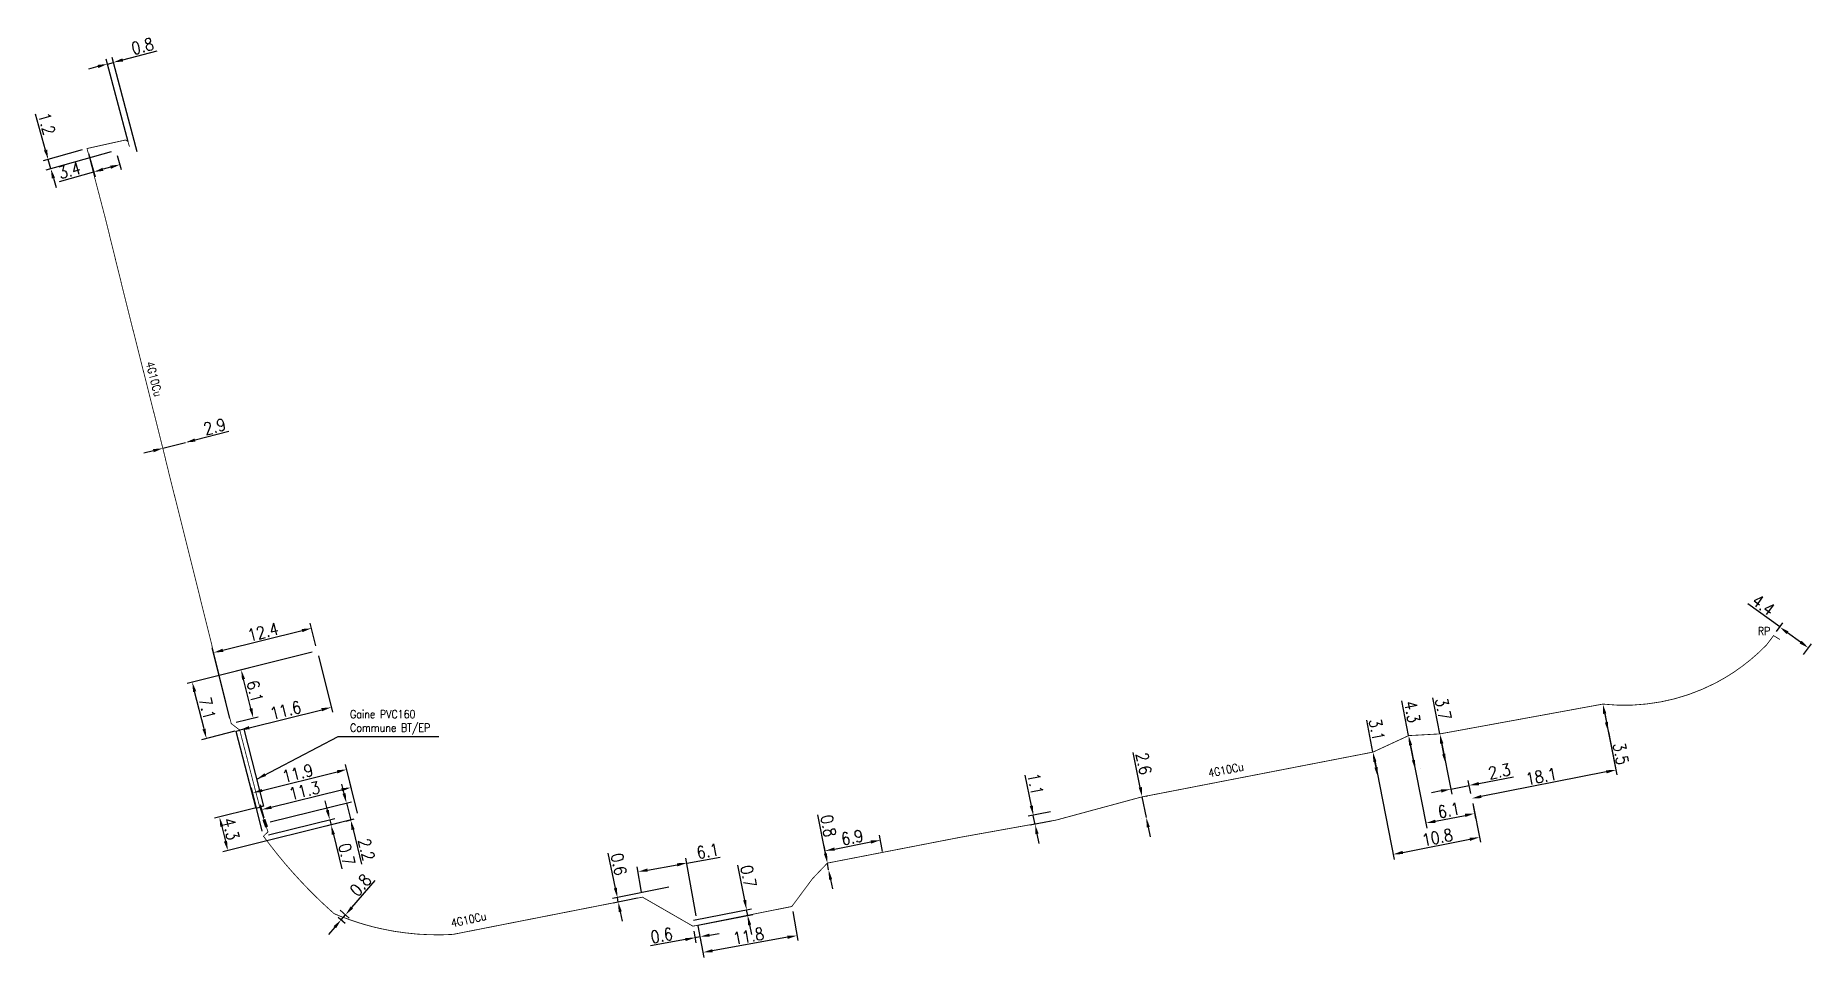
# Model space of a CAD drawing. Header units: millimetres. Extents: x 161438 to 161657, y 126748 to 126990.
# Drawn here: x 161438.3 to 161656.9, y 126748.2 to 126861.6 of the extents above; entities outside this region: 2.
import ezdxf
from ezdxf.enums import TextEntityAlignment as Align

# ---------------------------------------------------------------- set-up
doc = ezdxf.new("R2010")
doc.units = ezdxf.units.MM
doc.linetypes.add('E_ST_Cu', pattern=[2000, 1000, 1000])
doc.layers.get('0').update_dxf_attribs({"linetype": 'CONTINUOUS'})
doc.layers.get('Defpoints').update_dxf_attribs({"linetype": 'CONTINUOUS'})
for name, color, linetype in [('E_100', 3, 'CONTINUOUS'), ('E_300', 7, 'CONTINUOUS'), ('E_400', 7, 'CONTINUOUS'), ('E_910', 3, 'CONTINUOUS')]:
    doc.layers.add(name, color=color, linetype=linetype)
doc.styles.get("Standard").update_dxf_attribs({"font": 'romans.shx', "width": 0.85})
doc.dimstyles.get("Standard").update_dxf_attribs({"dimtxt": 1.5, "dimasz": 1.2, "dimexe": 0.625, "dimexo": 0.625, "dimgap": 0.25, "dimtad": 1, "dimdec": 1, "dimzin": 0, "dimdsep": 46, "dimtxsty": 'Standard', "dimcen": -0.5, "dimadec": 0, "dimazin": 0, "dimtfac": 1, "dimtdec": 1, "dimtmove": 0, "dimatfit": 3, "dimfxl": 0, "dimtolj": 1, "dimtzin": 0, "dimarcsym": 0})

# ---------------------------------------------------------------- blocks, each defined once
blk = doc.blocks.new('*D1')
at = {"layer": 'Defpoints', "color": 0, "linetype": 'Continuous', "transparency": 16777216}
for p in [(161652.25, 126787.79), (161656.55, 126786.28), (161655.59, 126784.94)]:
    blk.add_point(p, dxfattribs=at)
at = {"layer": 'E_100', "color": 0, "linetype": 'Continuous', "lineweight": -2, "transparency": 16777216}
for p, q in [((161653.01, 126788.85), (161649.09, 126791.68)), ((161652.61, 126788.3), (161653.38, 126789.35)), ((161655.58, 126786.99), (161653.98, 126788.14)), ((161655.95, 126785.45), (161656.92, 126786.79))]:
    blk.add_line(p, q, dxfattribs=at)
at = {"layer": 'E_100', "color": 0, "linetype": 'Continuous', "transparency": 16777216}
for points in [[(161654.1, 126788.31), (161653.86, 126787.98), (161653.01, 126788.85)], [(161655.7, 126787.15), (161655.47, 126786.82), (161656.55, 126786.28)]]:
    blk.add_solid(points, dxfattribs=at)
at = {"layer": 'E_100', "color": 0, "linetype": 'Continuous', "transparency": 16777216, "insert": (161650.99, 126791.55), "char_height": 1.5, "attachment_point": 5, "rotation": 324.1175}
blk.add_mtext('\\A1;4.4', dxfattribs=at)
blk = doc.blocks.new('*D2')
at = {"layer": 'Defpoints', "color": 0, "linetype": 'Continuous', "transparency": 16777216}
for p in [(161631.24, 126779.36), (161615.11, 126767.75), (161615.11, 126767.75)]:
    blk.add_point(p, dxfattribs=at)
at = {"layer": 'E_100', "color": 0, "linetype": 'Continuous', "lineweight": -2, "transparency": 16777216}
for p, q in [((161631.37, 126778.75), (161632.97, 126770.64)), ((161631.67, 126771.02), (161616.28, 126767.98)), ((161615.23, 126767.14), (161615.23, 126767.14))]:
    blk.add_line(p, q, dxfattribs=at)
at = {"layer": 'E_100', "color": 0, "linetype": 'Continuous', "transparency": 16777216}
for points in [[(161631.63, 126771.22), (161631.71, 126770.82), (161632.85, 126771.25)], [(161616.25, 126768.18), (161616.32, 126767.79), (161615.11, 126767.75)]]:
    blk.add_solid(points, dxfattribs=at)
at = {"layer": 'E_100', "color": 0, "linetype": 'Continuous', "transparency": 16777216, "insert": (161623.66, 126770.46), "char_height": 1.5, "attachment_point": 5, "rotation": 11.1595}
blk.add_mtext('\\A1;18.1', dxfattribs=at)
blk = doc.blocks.new('*D3')
at = {"layer": 'Defpoints', "color": 0, "linetype": 'Continuous', "transparency": 16777216}
for p in [(161631.24, 126779.36), (161631.92, 126775.94), (161631.92, 126775.94)]:
    blk.add_point(p, dxfattribs=at)
at = {"layer": 'E_100', "color": 0, "linetype": 'Continuous', "lineweight": -2, "transparency": 16777216}
for p, q in [((161631.48, 126778.19), (161631.69, 126777.12)), ((161631.92, 126775.94), (161632.8, 126771.5)), ((161632.53, 126776.06), (161632.53, 126776.06))]:
    blk.add_line(p, q, dxfattribs=at)
at = {"layer": 'E_100', "color": 0, "linetype": 'Continuous', "transparency": 16777216}
for points in [[(161631.67, 126778.23), (161631.28, 126778.15), (161631.24, 126779.36)], [(161631.88, 126777.16), (161631.49, 126777.08), (161631.92, 126775.94)]]:
    blk.add_solid(points, dxfattribs=at)
at = {"layer": 'E_100', "color": 0, "linetype": 'Continuous', "transparency": 16777216, "insert": (161633.47, 126773.25), "char_height": 1.5, "attachment_point": 5, "rotation": 281.1595}
blk.add_mtext('\\A1;3.5', dxfattribs=at)
blk = doc.blocks.new('*D4')
at = {"layer": 'Defpoints', "color": 0, "linetype": 'Continuous', "transparency": 16777216}
for p in [(161611.18, 126775.69), (161614.79, 126769.35), (161615.11, 126767.75)]:
    blk.add_point(p, dxfattribs=at)
at = {"layer": 'E_100', "color": 0, "linetype": 'Continuous', "lineweight": -2, "transparency": 16777216}
for p, q in [((161611.3, 126775.08), (161612.64, 126768.28)), ((161614.99, 126768.37), (161614.67, 126769.96)), ((161615.97, 126769.58), (161620.26, 126770.42)), ((161611.34, 126768.67), (161610.17, 126768.43)), ((161612.52, 126768.9), (161614.79, 126769.35))]:
    blk.add_line(p, q, dxfattribs=at)
at = {"layer": 'E_100', "color": 0, "linetype": 'Continuous', "transparency": 16777216}
for points in [[(161611.3, 126768.86), (161611.38, 126768.47), (161612.52, 126768.9)], [(161615.93, 126769.77), (161616.01, 126769.38), (161614.79, 126769.35)]]:
    blk.add_solid(points, dxfattribs=at)
at = {"layer": 'E_100', "color": 0, "linetype": 'Continuous', "transparency": 16777216, "insert": (161618.51, 126771.1), "char_height": 1.5, "attachment_point": 5, "rotation": 11.1595}
blk.add_mtext('\\A1;2.3', dxfattribs=at)
blk = doc.blocks.new('*D5')
at = {"layer": 'Defpoints', "color": 0, "linetype": 'Continuous', "transparency": 16777216}
for p in [(161611.18, 126775.69), (161611.9, 126772.03), (161611.9, 126772.03)]:
    blk.add_point(p, dxfattribs=at)
at = {"layer": 'E_100', "color": 0, "linetype": 'Continuous', "lineweight": -2, "transparency": 16777216}
for p, q in [((161611.18, 126775.69), (161610.3, 126780.13)), ((161611.67, 126773.21), (161611.41, 126774.51))]:
    blk.add_line(p, q, dxfattribs=at)
at = {"layer": 'E_100', "color": 0, "linetype": 'Continuous', "transparency": 16777216}
for points in [[(161611.61, 126774.55), (161611.22, 126774.47), (161611.18, 126775.69)], [(161611.87, 126773.25), (161611.47, 126773.17), (161611.9, 126772.03)]]:
    blk.add_solid(points, dxfattribs=at)
at = {"layer": 'E_100', "color": 0, "linetype": 'Continuous', "transparency": 16777216, "insert": (161611.59, 126778.76), "char_height": 1.5, "attachment_point": 5, "rotation": 281.1595}
blk.add_mtext('\\A1;3.7', dxfattribs=at)
blk = doc.blocks.new('*D6')
at = {"layer": 'Defpoints', "color": 0, "linetype": 'Continuous', "transparency": 16777216}
for p in [(161607.34, 126775.48), (161615.11, 126767.75), (161615.47, 126765.9)]:
    blk.add_point(p, dxfattribs=at)
at = {"layer": 'E_100', "color": 0, "linetype": 'Continuous', "lineweight": -2, "transparency": 16777216}
for p, q in [((161607.46, 126774.87), (161609.59, 126764.1)), ((161610.64, 126764.95), (161614.3, 126765.67)), ((161615.23, 126767.14), (161615.59, 126765.29))]:
    blk.add_line(p, q, dxfattribs=at)
at = {"layer": 'E_100', "color": 0, "linetype": 'Continuous', "transparency": 16777216}
for points in [[(161614.26, 126765.86), (161614.33, 126765.47), (161615.47, 126765.9)], [(161610.6, 126765.14), (161610.68, 126764.75), (161609.47, 126764.71)]]:
    blk.add_solid(points, dxfattribs=at)
at = {"layer": 'E_100', "color": 0, "linetype": 'Continuous', "transparency": 16777216, "insert": (161612.29, 126766.29), "char_height": 1.5, "attachment_point": 5, "rotation": 11.1595}
blk.add_mtext('\\A1;6.1', dxfattribs=at)
blk = doc.blocks.new('*D7')
at = {"layer": 'Defpoints', "color": 0, "linetype": 'Continuous', "transparency": 16777216}
for p in [(161602.95, 126773.45), (161615.11, 126767.75), (161616.05, 126762.96)]:
    blk.add_point(p, dxfattribs=at)
at = {"layer": 'E_100', "color": 0, "linetype": 'Continuous', "lineweight": -2, "transparency": 16777216}
for p, q in [((161603.08, 126772.84), (161605.56, 126760.25)), ((161615.23, 126767.14), (161616.17, 126762.35)), ((161606.62, 126761.1), (161614.88, 126762.73))]:
    blk.add_line(p, q, dxfattribs=at)
at = {"layer": 'E_100', "color": 0, "linetype": 'Continuous', "transparency": 16777216}
for points in [[(161606.58, 126761.3), (161606.65, 126760.9), (161605.44, 126760.87)], [(161614.84, 126762.92), (161614.91, 126762.53), (161616.05, 126762.96)]]:
    blk.add_solid(points, dxfattribs=at)
at = {"layer": 'E_100', "color": 0, "linetype": 'Continuous', "transparency": 16777216, "insert": (161610.87, 126762.96), "char_height": 1.5, "attachment_point": 5, "rotation": 11.1595}
blk.add_mtext('\\A1;10.8', dxfattribs=at)
blk = doc.blocks.new('*D8')
at = {"layer": 'Defpoints', "color": 0, "linetype": 'Continuous', "transparency": 16777216}
for p in [(161607.34, 126775.48), (161608.17, 126771.3), (161608.17, 126771.3)]:
    blk.add_point(p, dxfattribs=at)
at = {"layer": 'E_100', "color": 0, "linetype": 'Continuous', "lineweight": -2, "transparency": 16777216}
for p, q in [((161607.34, 126775.48), (161606.5, 126779.77)), ((161607.94, 126772.47), (161607.57, 126774.3)), ((161608.78, 126771.42), (161608.78, 126771.42))]:
    blk.add_line(p, q, dxfattribs=at)
at = {"layer": 'E_100', "color": 0, "linetype": 'Continuous', "transparency": 16777216}
for points in [[(161607.77, 126774.34), (161607.38, 126774.26), (161607.34, 126775.48)], [(161608.13, 126772.51), (161607.74, 126772.44), (161608.17, 126771.3)]]:
    blk.add_solid(points, dxfattribs=at)
at = {"layer": 'E_100', "color": 0, "linetype": 'Continuous', "transparency": 16777216, "insert": (161607.78, 126778.4), "char_height": 1.5, "attachment_point": 5, "rotation": 281.1595}
blk.add_mtext('\\A1;4.3', dxfattribs=at)
blk = doc.blocks.new('*D9')
at = {"layer": 'Defpoints', "color": 0, "linetype": 'Continuous', "transparency": 16777216}
for p in [(161602.95, 126773.45), (161603.56, 126770.39), (161603.56, 126770.39)]:
    blk.add_point(p, dxfattribs=at)
at = {"layer": 'E_100', "color": 0, "linetype": 'Continuous', "lineweight": -2, "transparency": 16777216}
for p, q in [((161602.95, 126773.45), (161602.18, 126777.38)), ((161602.34, 126773.33), (161602.34, 126773.33)), ((161603.33, 126771.57), (161603.19, 126772.28))]:
    blk.add_line(p, q, dxfattribs=at)
at = {"layer": 'E_100', "color": 0, "linetype": 'Continuous', "transparency": 16777216}
for points in [[(161603.38, 126772.31), (161602.99, 126772.24), (161602.95, 126773.45)], [(161603.52, 126771.61), (161603.13, 126771.53), (161603.56, 126770.39)]]:
    blk.add_solid(points, dxfattribs=at)
at = {"layer": 'E_100', "color": 0, "linetype": 'Continuous', "transparency": 16777216, "insert": (161603.43, 126776.2), "char_height": 1.5, "attachment_point": 5, "rotation": 281.1595}
blk.add_mtext('\\A1;3.1', dxfattribs=at)
blk = doc.blocks.new('*D10')
at = {"layer": 'Defpoints', "color": 0, "linetype": 'Continuous', "transparency": 16777216}
for p in [(161574.44, 126767.92), (161575.06, 126765.39), (161575.06, 126765.39)]:
    blk.add_point(p, dxfattribs=at)
at = {"layer": 'E_100', "color": 0, "linetype": 'Continuous', "lineweight": -2, "transparency": 16777216}
for p, q in [((161574.31, 126769.11), (161573.45, 126773.4)), ((161575.06, 126765.39), (161574.55, 126767.94)), ((161575.05, 126768.04), (161575.16, 126768.06)), ((161574.45, 126765.27), (161574.45, 126765.27)), ((161575.3, 126764.22), (161575.53, 126763.04))]:
    blk.add_line(p, q, dxfattribs=at)
at = {"layer": 'E_100', "color": 0, "linetype": 'Continuous', "transparency": 16777216}
for points in [[(161574.51, 126769.15), (161574.12, 126769.08), (161574.55, 126767.94)], [(161575.49, 126764.26), (161575.1, 126764.18), (161575.06, 126765.39)]]:
    blk.add_solid(points, dxfattribs=at)
at = {"layer": 'E_100', "color": 0, "linetype": 'Continuous', "transparency": 16777216, "insert": (161574.74, 126772.04), "char_height": 1.5, "attachment_point": 5, "rotation": 281.3672}
blk.add_mtext('\\A1;2.6', dxfattribs=at)
blk = doc.blocks.new('*D11')
at = {"layer": 'Defpoints', "color": 0, "linetype": 'Continuous', "transparency": 16777216}
for p in [(161561.15, 126765.67), (161563.89, 126766.22), (161563.94, 126765.08)]:
    blk.add_point(p, dxfattribs=at)
at = {"layer": 'E_100', "color": 0, "linetype": 'Continuous', "lineweight": -2, "transparency": 16777216}
for p, q in [((161560.91, 126766.85), (161560.16, 126770.6)), ((161563.28, 126766.1), (161560.53, 126765.55)), ((161561.37, 126764.56), (161561.15, 126765.67)), ((161563.33, 126764.95), (161560.75, 126764.44)), ((161561.6, 126763.39), (161561.84, 126762.21))]:
    blk.add_line(p, q, dxfattribs=at)
at = {"layer": 'E_100', "color": 0, "linetype": 'Continuous', "transparency": 16777216}
for points in [[(161561.11, 126766.88), (161560.71, 126766.81), (161561.15, 126765.67)], [(161561.8, 126763.42), (161561.41, 126763.35), (161561.37, 126764.56)]]:
    blk.add_solid(points, dxfattribs=at)
at = {"layer": 'E_100', "color": 0, "linetype": 'Continuous', "transparency": 16777216, "insert": (161561.4, 126769.51), "char_height": 1.5, "attachment_point": 5, "rotation": 281.3032}
blk.add_mtext('\\A1;1.1', dxfattribs=at)
blk = doc.blocks.new('*D12')
at = {"layer": 'Defpoints', "color": 0, "linetype": 'Continuous', "transparency": 16777216}
for p in [(161542.33, 126762.62), (161535.8, 126759.79), (161542.72, 126760.62)]:
    blk.add_point(p, dxfattribs=at)
at = {"layer": 'E_100', "color": 0, "linetype": 'Continuous', "lineweight": -2, "transparency": 16777216}
for p, q in [((161535.68, 126760.4), (161535.39, 126761.91)), ((161536.69, 126761.52), (161541.16, 126762.39)), ((161542.6, 126761.23), (161542.22, 126763.23))]:
    blk.add_line(p, q, dxfattribs=at)
at = {"layer": 'E_100', "color": 0, "linetype": 'Continuous', "transparency": 16777216}
for points in [[(161536.65, 126761.72), (161536.73, 126761.33), (161535.51, 126761.29)], [(161541.12, 126762.59), (161541.19, 126762.19), (161542.33, 126762.62)]]:
    blk.add_solid(points, dxfattribs=at)
at = {"layer": 'E_100', "color": 0, "linetype": 'Continuous', "transparency": 16777216, "insert": (161538.86, 126762.96), "char_height": 1.5, "attachment_point": 5, "rotation": 10.9764}
blk.add_mtext('\\A1;6.9', dxfattribs=at)
blk = doc.blocks.new('*D13')
at = {"layer": 'Defpoints', "color": 0, "linetype": 'Continuous', "transparency": 16777216}
for p in [(161535.8, 126759.79), (161535.8, 126759.79), (161535.96, 126758.96)]:
    blk.add_point(p, dxfattribs=at)
at = {"layer": 'E_100', "color": 0, "linetype": 'Continuous', "lineweight": -2, "transparency": 16777216}
for p, q in [((161535.57, 126760.97), (161534.65, 126765.72)), ((161535.96, 126758.96), (161535.8, 126759.79)), ((161536.19, 126757.78), (161536.42, 126756.61))]:
    blk.add_line(p, q, dxfattribs=at)
at = {"layer": 'E_100', "color": 0, "linetype": 'Continuous', "transparency": 16777216}
for points in [[(161535.77, 126761.01), (161535.38, 126760.93), (161535.8, 126759.79)], [(161536.39, 126757.82), (161536, 126757.75), (161535.96, 126758.96)]]:
    blk.add_solid(points, dxfattribs=at)
at = {"layer": 'E_100', "color": 0, "linetype": 'Continuous', "transparency": 16777216, "insert": (161535.94, 126764.36), "char_height": 1.5, "attachment_point": 5, "rotation": 280.9764}
blk.add_mtext('\\A1;0.8', dxfattribs=at)
blk = doc.blocks.new('*D14')
at = {"layer": 'Defpoints', "color": 0, "linetype": 'Continuous', "transparency": 16777216}
for p in [(161519.77, 126752.71), (161531.43, 126754.45), (161520.47, 126748.79)]:
    blk.add_point(p, dxfattribs=at)
at = {"layer": 'E_100', "color": 0, "linetype": 'Continuous', "lineweight": -2, "transparency": 16777216}
for p, q in [((161531.54, 126753.83), (161532.18, 126750.25)), ((161519.88, 126752.09), (161520.58, 126748.18)), ((161530.89, 126750.66), (161521.65, 126749))]:
    blk.add_line(p, q, dxfattribs=at)
at = {"layer": 'E_100', "color": 0, "linetype": 'Continuous', "transparency": 16777216}
for points in [[(161530.85, 126750.85), (161530.93, 126750.46), (161532.07, 126750.87)], [(161521.62, 126749.2), (161521.69, 126748.81), (161520.47, 126748.79)]]:
    blk.add_solid(points, dxfattribs=at)
at = {"layer": 'E_100', "color": 0, "linetype": 'Continuous', "transparency": 16777216, "insert": (161526.1, 126750.81), "char_height": 1.5, "attachment_point": 5, "rotation": 10.1455}
blk.add_mtext('\\A1;11.8', dxfattribs=at)
blk = doc.blocks.new('*D15')
at = {"layer": 'Defpoints', "color": 0, "linetype": 'Continuous', "transparency": 16777216}
for p in [(161519.77, 126752.71), (161519.25, 126752.03), (161520.13, 126750.72)]:
    blk.add_point(p, dxfattribs=at)
at = {"layer": 'E_100', "color": 0, "linetype": 'Continuous', "lineweight": -2, "transparency": 16777216}
for p, q in [((161518.33, 126750.39), (161514.02, 126749.62)), ((161519.36, 126751.42), (161519.62, 126749.99)), ((161520.13, 126750.72), (161519.51, 126750.6)), ((161519.88, 126752.09), (161520.24, 126750.1)), ((161521.31, 126750.93), (161522.49, 126751.14))]:
    blk.add_line(p, q, dxfattribs=at)
at = {"layer": 'E_100', "color": 0, "linetype": 'Continuous', "transparency": 16777216}
for points in [[(161518.29, 126750.59), (161518.36, 126750.2), (161519.51, 126750.6)], [(161521.27, 126751.12), (161521.34, 126750.73), (161520.13, 126750.72)]]:
    blk.add_solid(points, dxfattribs=at)
at = {"layer": 'E_100', "color": 0, "linetype": 'Continuous', "transparency": 16777216, "insert": (161515.41, 126750.89), "char_height": 1.5, "attachment_point": 5, "rotation": 10.1455}
blk.add_mtext('\\A1;0.6', dxfattribs=at)
blk = doc.blocks.new('*D16')
at = {"layer": 'Defpoints', "color": 0, "linetype": 'Continuous', "transparency": 16777216}
for p in [(161518.72, 126752.66), (161525.86, 126754.05), (161519.25, 126752.03)]:
    blk.add_point(p, dxfattribs=at)
at = {"layer": 'E_100', "color": 0, "linetype": 'Continuous', "lineweight": -2, "transparency": 16777216}
for p, q in [((161525.63, 126755.23), (161524.8, 126759.52)), ((161519.33, 126752.78), (161526.48, 126754.17)), ((161519.86, 126752.15), (161526.61, 126753.47)), ((161526, 126753.35), (161525.86, 126754.05)), ((161526.23, 126752.18), (161526.46, 126751))]:
    blk.add_line(p, q, dxfattribs=at)
at = {"layer": 'E_100', "color": 0, "linetype": 'Continuous', "transparency": 16777216}
for points in [[(161525.83, 126755.27), (161525.44, 126755.19), (161525.86, 126754.05)], [(161526.43, 126752.21), (161526.03, 126752.14), (161526, 126753.35)]]:
    blk.add_solid(points, dxfattribs=at)
at = {"layer": 'E_100', "color": 0, "linetype": 'Continuous', "transparency": 16777216, "insert": (161526.08, 126758.16), "char_height": 1.5, "attachment_point": 5, "rotation": 281.0582}
blk.add_mtext('\\A1;0.7', dxfattribs=at)
blk = doc.blocks.new('*D17')
at = {"layer": 'Defpoints', "color": 0, "linetype": 'Continuous', "transparency": 16777216}
for p in [(161518.5, 126759.8), (161513.05, 126755.6), (161519.77, 126752.71)]:
    blk.add_point(p, dxfattribs=at)
at = {"layer": 'E_100', "color": 0, "linetype": 'Continuous', "lineweight": -2, "transparency": 16777216}
for p, q in [((161512.94, 126756.21), (161512.38, 126759.33)), ((161513.67, 126758.93), (161517.32, 126759.58)), ((161519.66, 126753.32), (161518.39, 126760.41)), ((161518.5, 126759.8), (161522.6, 126760.53))]:
    blk.add_line(p, q, dxfattribs=at)
at = {"layer": 'E_100', "color": 0, "linetype": 'Continuous', "transparency": 16777216}
for points in [[(161513.63, 126759.13), (161513.7, 126758.73), (161512.49, 126758.72)], [(161517.29, 126759.78), (161517.36, 126759.39), (161518.5, 126759.8)]]:
    blk.add_solid(points, dxfattribs=at)
at = {"layer": 'E_100', "color": 0, "linetype": 'Continuous', "transparency": 16777216, "insert": (161521.07, 126761.27), "char_height": 1.5, "attachment_point": 5, "rotation": 10.1455}
blk.add_mtext('\\A1;6.1', dxfattribs=at)
blk = doc.blocks.new('*D18')
at = {"layer": 'Defpoints', "color": 0, "linetype": 'Continuous', "transparency": 16777216}
for p in [(161516.92, 126756.96), (161509.96, 126755.55), (161513.05, 126755.6)]:
    blk.add_point(p, dxfattribs=at)
at = {"layer": 'E_100', "color": 0, "linetype": 'Continuous', "lineweight": -2, "transparency": 16777216}
for p, q in [((161509.72, 126756.72), (161508.84, 126761.01)), ((161516.31, 126756.84), (161509.34, 126755.42)), ((161512.43, 126755.47), (161509.46, 126754.87)), ((161510.07, 126754.99), (161509.96, 126755.55)), ((161510.31, 126753.81), (161510.55, 126752.64))]:
    blk.add_line(p, q, dxfattribs=at)
at = {"layer": 'E_100', "color": 0, "linetype": 'Continuous', "transparency": 16777216}
for points in [[(161509.91, 126756.76), (161509.52, 126756.68), (161509.96, 126755.55)], [(161510.5, 126753.85), (161510.11, 126753.77), (161510.07, 126754.99)]]:
    blk.add_solid(points, dxfattribs=at)
at = {"layer": 'E_100', "color": 0, "linetype": 'Continuous', "transparency": 16777216, "insert": (161510.14, 126759.65), "char_height": 1.5, "attachment_point": 5, "rotation": 281.5067}
blk.add_mtext('\\A1;0.6', dxfattribs=at)
blk = doc.blocks.new('*D19')
at = {"layer": 'Defpoints', "color": 0, "linetype": 'Continuous', "transparency": 16777216}
for p in [(161474.72, 126764.48), (161478.13, 126765.33), (161466.4, 126763.1)]:
    blk.add_point(p, dxfattribs=at)
at = {"layer": 'E_100', "color": 0, "linetype": 'Continuous', "lineweight": -2, "transparency": 16777216}
for p, q in [((161474.27, 126766.29), (161473.98, 126767.46)), ((161467.01, 126763.25), (161475.17, 126765.28)), ((161477.52, 126765.18), (161474.11, 126764.33)), ((161474.56, 126765.13), (161474.72, 126764.48)), ((161475.01, 126763.32), (161476.06, 126759.07))]:
    blk.add_line(p, q, dxfattribs=at)
at = {"layer": 'E_100', "color": 0, "linetype": 'Continuous', "transparency": 16777216}
for points in [[(161474.46, 126766.34), (161474.08, 126766.25), (161474.56, 126765.13)], [(161475.2, 126763.37), (161474.82, 126763.27), (161474.72, 126764.48)]]:
    blk.add_solid(points, dxfattribs=at)
at = {"layer": 'E_100', "color": 0, "linetype": 'Continuous', "transparency": 16777216, "insert": (161476.65, 126760.86), "char_height": 1.5, "attachment_point": 5, "rotation": 283.9625}
blk.add_mtext('\\A1;0.7', dxfattribs=at)
blk = doc.blocks.new('*D20')
at = {"layer": 'Defpoints', "color": 0, "linetype": 'Continuous', "transparency": 16777216}
for p in [(161466.62, 126764.7), (161477.14, 126765.08), (161478.13, 126765.33)]:
    blk.add_point(p, dxfattribs=at)
at = {"layer": 'E_300', "color": 0, "linetype": 'Continuous', "lineweight": -2, "transparency": 16777216}
for p, q in [((161476.32, 126768.35), (161476.03, 126769.52)), ((161467.22, 126764.85), (161477.22, 126767.34)), ((161476.61, 126767.19), (161477.14, 126765.08)), ((161477.52, 126765.18), (161476.53, 126764.93)), ((161477.43, 126763.92), (161478.48, 126759.68))]:
    blk.add_line(p, q, dxfattribs=at)
at = {"layer": 'E_300', "color": 0, "linetype": 'Continuous', "transparency": 16777216}
for points in [[(161476.52, 126768.4), (161476.13, 126768.31), (161476.61, 126767.19)], [(161477.62, 126763.97), (161477.23, 126763.87), (161477.14, 126765.08)]]:
    blk.add_solid(points, dxfattribs=at)
at = {"layer": 'E_300', "color": 0, "linetype": 'Continuous', "transparency": 16777216, "insert": (161479.07, 126761.46), "char_height": 1.5, "attachment_point": 5, "rotation": 283.9625}
blk.add_mtext('\\A1;2.2', dxfattribs=at)
blk = doc.blocks.new('*D21')
at = {"layer": 'Defpoints', "color": 0, "linetype": 'Continuous', "transparency": 16777216}
for p in [(161476.64, 126771.32), (161478.13, 126765.33), (161466.4, 126763.1)]:
    blk.add_point(p, dxfattribs=at)
at = {"layer": 'E_100', "color": 0, "linetype": 'Continuous', "lineweight": -2, "transparency": 16777216}
for p, q in [((161466.24, 126768.73), (161475.47, 126771.03)), ((161477.98, 126765.94), (161476.49, 126771.92)), ((161466.25, 126763.71), (161464.93, 126769.05))]:
    blk.add_line(p, q, dxfattribs=at)
at = {"layer": 'E_100', "color": 0, "linetype": 'Continuous', "transparency": 16777216}
for points in [[(161475.43, 126771.22), (161475.52, 126770.83), (161476.64, 126771.32)], [(161466.19, 126768.92), (161466.29, 126768.54), (161465.08, 126768.44)]]:
    blk.add_solid(points, dxfattribs=at)
at = {"layer": 'E_100', "color": 0, "linetype": 'Continuous', "transparency": 16777216, "insert": (161470.62, 126770.85), "char_height": 1.5, "attachment_point": 5, "rotation": 13.9625}
blk.add_mtext('\\A1;11.9', dxfattribs=at)
blk = doc.blocks.new('*D22')
at = {"layer": 'Defpoints', "color": 0, "linetype": 'Continuous', "transparency": 16777216}
for p in [(161477.19, 126769.1), (161466.62, 126764.7), (161478.13, 126765.33)]:
    blk.add_point(p, dxfattribs=at)
at = {"layer": 'E_300', "color": 0, "linetype": 'Continuous', "lineweight": -2, "transparency": 16777216}
for p, q in [((161467.37, 126766.66), (161476.02, 126768.81)), ((161477.98, 126765.94), (161477.04, 126769.71)), ((161466.47, 126765.31), (161466.05, 126766.98))]:
    blk.add_line(p, q, dxfattribs=at)
at = {"layer": 'E_300', "color": 0, "linetype": 'Continuous', "transparency": 16777216}
for points in [[(161475.98, 126769.01), (161476.07, 126768.62), (161477.19, 126769.1)], [(161467.32, 126766.85), (161467.42, 126766.46), (161466.2, 126766.37)]]:
    blk.add_solid(points, dxfattribs=at)
at = {"layer": 'E_300', "color": 0, "linetype": 'Continuous', "transparency": 16777216, "insert": (161471.45, 126768.71), "char_height": 1.5, "attachment_point": 5, "rotation": 13.9625}
blk.add_mtext('\\A1;11.3', dxfattribs=at)
blk = doc.blocks.new('*D23')
at = {"layer": 'Defpoints', "color": 0, "linetype": 'Continuous', "transparency": 16777216}
for p in [(161465.94, 126766.69), (161478.13, 126765.33), (161462.02, 126761.32)]:
    blk.add_point(p, dxfattribs=at)
at = {"layer": 'E_400', "color": 0, "linetype": 'Continuous', "lineweight": -2, "transparency": 16777216}
for p, q in [((161465.33, 126766.54), (161460.38, 126765.31)), ((161461.28, 126764.29), (161461.73, 126762.49)), ((161477.52, 126765.18), (161461.41, 126761.17))]:
    blk.add_line(p, q, dxfattribs=at)
at = {"layer": 'E_400', "color": 0, "linetype": 'Continuous', "transparency": 16777216}
for points in [[(161461.47, 126764.34), (161461.09, 126764.24), (161460.99, 126765.46)], [(161461.92, 126762.54), (161461.53, 126762.44), (161462.02, 126761.32)]]:
    blk.add_solid(points, dxfattribs=at)
at = {"layer": 'E_400', "color": 0, "linetype": 'Continuous', "transparency": 16777216, "insert": (161462.39, 126763.99), "char_height": 1.5, "attachment_point": 5, "rotation": 283.9625}
blk.add_mtext('\\A1;4.3', dxfattribs=at)
blk = doc.blocks.new('*D24')
at = {"layer": 'Defpoints', "color": 0, "linetype": 'Continuous', "transparency": 16777216}
for p in [(161473.01, 126785.92), (161457.64, 126782.06), (161463.48, 126776.16)]:
    blk.add_point(p, dxfattribs=at)
at = {"layer": 'E_400', "color": 0, "linetype": 'Continuous', "lineweight": -2, "transparency": 16777216}
for p, q in [((161472.4, 126785.77), (161457.03, 126781.91)), ((161459.09, 126776.3), (161457.93, 126780.9)), ((161462.88, 126776.01), (161458.77, 126774.98))]:
    blk.add_line(p, q, dxfattribs=at)
at = {"layer": 'E_400', "color": 0, "linetype": 'Continuous', "transparency": 16777216}
for points in [[(161458.13, 126780.95), (161457.74, 126780.85), (161457.64, 126782.06)], [(161459.28, 126776.34), (161458.89, 126776.25), (161459.38, 126775.13)]]:
    blk.add_solid(points, dxfattribs=at)
at = {"layer": 'E_400', "color": 0, "linetype": 'Continuous', "transparency": 16777216, "insert": (161459.48, 126778.84), "char_height": 1.5, "attachment_point": 5, "rotation": 284.0949}
blk.add_mtext('\\A1;7.1', dxfattribs=at)
blk = doc.blocks.new('*D25')
at = {"layer": 'Defpoints', "color": 0, "linetype": 'Continuous', "transparency": 16777216}
for p in [(161473.01, 126785.92), (161463.66, 126783.57), (161462.43, 126776.97)]:
    blk.add_point(p, dxfattribs=at)
at = {"layer": 'E_100', "color": 0, "linetype": 'Continuous', "lineweight": -2, "transparency": 16777216}
for p, q in [((161472.4, 126785.77), (161463.05, 126783.42)), ((161464.85, 126778.81), (161463.95, 126782.41)), ((161463.03, 126777.12), (161465.75, 126777.8))]:
    blk.add_line(p, q, dxfattribs=at)
at = {"layer": 'E_100', "color": 0, "linetype": 'Continuous', "transparency": 16777216}
for points in [[(161464.14, 126782.46), (161463.76, 126782.36), (161463.66, 126783.57)], [(161465.05, 126778.86), (161464.66, 126778.77), (161465.15, 126777.65)]]:
    blk.add_solid(points, dxfattribs=at)
at = {"layer": 'E_100', "color": 0, "linetype": 'Continuous', "transparency": 16777216, "insert": (161465.36, 126780.91), "char_height": 1.5, "attachment_point": 5, "rotation": 284.0949}
blk.add_mtext('\\A1;6.1', dxfattribs=at)
blk = doc.blocks.new('*D26')
at = {"layer": 'Defpoints', "color": 0, "linetype": 'Continuous', "transparency": 16777216}
for p in [(161473.01, 126785.92), (161474.74, 126778.96), (161463.48, 126776.16)]:
    blk.add_point(p, dxfattribs=at)
at = {"layer": 'E_400', "color": 0, "linetype": 'Continuous', "lineweight": -2, "transparency": 16777216}
for p, q in [((161473.16, 126785.31), (161474.89, 126778.35)), ((161464.65, 126776.45), (161473.57, 126778.67))]:
    blk.add_line(p, q, dxfattribs=at)
at = {"layer": 'E_400', "color": 0, "linetype": 'Continuous', "transparency": 16777216}
for points in [[(161473.52, 126778.87), (161473.62, 126778.48), (161474.74, 126778.96)], [(161464.6, 126776.65), (161464.7, 126776.26), (161463.48, 126776.16)]]:
    blk.add_solid(points, dxfattribs=at)
at = {"layer": 'E_400', "color": 0, "linetype": 'Continuous', "transparency": 16777216, "insert": (161469.13, 126778.6), "char_height": 1.5, "attachment_point": 5, "rotation": 13.9625}
blk.add_mtext('\\A1;11.6', dxfattribs=at)
blk = doc.blocks.new('*D27')
at = {"layer": 'Defpoints', "color": 0, "linetype": 'Continuous', "transparency": 16777216}
for p in [(161472.32, 126788.69), (161473.01, 126785.92), (161462.43, 126776.97)]:
    blk.add_point(p, dxfattribs=at)
at = {"layer": 'E_100', "color": 0, "linetype": 'Continuous', "lineweight": -2, "transparency": 16777216}
for p, q in [((161461.42, 126785.98), (161471.15, 126788.4)), ((161472.86, 126786.53), (161472.17, 126789.3)), ((161462.27, 126777.57), (161460.1, 126786.3))]:
    blk.add_line(p, q, dxfattribs=at)
at = {"layer": 'E_100', "color": 0, "linetype": 'Continuous', "transparency": 16777216}
for points in [[(161471.1, 126788.6), (161471.2, 126788.21), (161472.32, 126788.69)], [(161461.37, 126786.18), (161461.47, 126785.79), (161460.26, 126785.69)]]:
    blk.add_solid(points, dxfattribs=at)
at = {"layer": 'E_100', "color": 0, "linetype": 'Continuous', "transparency": 16777216, "insert": (161466.35, 126788.24), "char_height": 1.5, "attachment_point": 5, "rotation": 13.9625}
blk.add_mtext('\\A1;12.4', dxfattribs=at)
blk = doc.blocks.new('*D28')
at = {"layer": 'Defpoints', "color": 0, "linetype": 'Continuous', "transparency": 16777216}
for p in [(161456.82, 126811.56), (161456.82, 126811.56), (161454.02, 126810.84)]:
    blk.add_point(p, dxfattribs=at)
at = {"layer": 'E_100', "color": 0, "linetype": 'Continuous', "lineweight": -2, "transparency": 16777216}
for p, q in [((161454.02, 126810.84), (161456.82, 126811.56)), ((161457.98, 126811.86), (161462.15, 126812.93)), ((161452.86, 126810.54), (161451.69, 126810.25))]:
    blk.add_line(p, q, dxfattribs=at)
at = {"layer": 'E_100', "color": 0, "linetype": 'Continuous', "transparency": 16777216}
for points in [[(161457.93, 126812.05), (161458.03, 126811.66), (161456.82, 126811.56)], [(161452.81, 126810.74), (161452.91, 126810.35), (161454.02, 126810.84)]]:
    blk.add_solid(points, dxfattribs=at)
at = {"layer": 'E_100', "color": 0, "linetype": 'Continuous', "transparency": 16777216, "insert": (161460.4, 126813.51), "char_height": 1.5, "attachment_point": 5, "rotation": 14.3832}
blk.add_mtext('\\A1;2.9', dxfattribs=at)
blk = doc.blocks.new('*D29')
at = {"layer": 'Defpoints', "color": 0, "linetype": 'Continuous', "transparency": 16777216}
for p in [(161444.69, 126847.73), (161448.25, 126847.49), (161448.73, 126845.75)]:
    blk.add_point(p, dxfattribs=at)
at = {"layer": 'E_100', "color": 0, "linetype": 'Continuous', "lineweight": -2, "transparency": 16777216}
for p, q in [((161444.86, 126847.13), (161445.67, 126844.24)), ((161448.41, 126846.89), (161448.9, 126845.15)), ((161445.5, 126844.84), (161441.24, 126843.64)), ((161447.58, 126845.43), (161446.66, 126845.17))]:
    blk.add_line(p, q, dxfattribs=at)
at = {"layer": 'E_100', "color": 0, "linetype": 'Continuous', "transparency": 16777216}
for points in [[(161446.6, 126845.36), (161446.71, 126844.98), (161445.5, 126844.84)], [(161447.53, 126845.62), (161447.63, 126845.23), (161448.73, 126845.75)]]:
    blk.add_solid(points, dxfattribs=at)
at = {"layer": 'E_100', "color": 0, "linetype": 'Continuous', "transparency": 16777216, "insert": (161442.52, 126845.04), "char_height": 1.5, "attachment_point": 5, "rotation": 15.6918}
blk.add_mtext('\\A1;3.4', dxfattribs=at)
blk = doc.blocks.new('*D30')
at = {"layer": 'Defpoints', "color": 0, "linetype": 'Continuous', "transparency": 16777216}
for p in [(161444.69, 126847.73), (161448.25, 126847.49), (161440.23, 126845.24)]:
    blk.add_point(p, dxfattribs=at)
at = {"layer": 'E_100', "color": 0, "linetype": 'Continuous', "lineweight": -2, "transparency": 16777216}
for p, q in [((161439.59, 126847.54), (161438.35, 126851.94)), ((161444.09, 126847.56), (161439.31, 126846.22)), ((161447.64, 126847.32), (161439.63, 126845.07)), ((161440.23, 126845.24), (161439.91, 126846.39)), ((161440.56, 126844.09), (161440.88, 126842.93))]:
    blk.add_line(p, q, dxfattribs=at)
at = {"layer": 'E_100', "color": 0, "linetype": 'Continuous', "transparency": 16777216}
for points in [[(161439.78, 126847.59), (161439.39, 126847.49), (161439.91, 126846.39)], [(161440.75, 126844.14), (161440.36, 126844.03), (161440.23, 126845.24)]]:
    blk.add_solid(points, dxfattribs=at)
at = {"layer": 'E_100', "color": 0, "linetype": 'Continuous', "transparency": 16777216, "insert": (161439.72, 126850.78), "char_height": 1.5, "attachment_point": 5, "rotation": 285.6918}
blk.add_mtext('\\A1;1.2', dxfattribs=at)
blk = doc.blocks.new('*D31')
at = {"layer": 'Defpoints', "color": 0, "linetype": 'Continuous', "transparency": 16777216}
for p in [(161447.93, 126858.33), (161449.91, 126847.94), (161451.02, 126846.72)]:
    blk.add_point(p, dxfattribs=at)
at = {"layer": 'E_100', "color": 0, "linetype": 'Continuous', "lineweight": -2, "transparency": 16777216}
for p, q in [((161449.09, 126858.64), (161453.31, 126859.76)), ((161446.03, 126857.82), (161444.87, 126857.51)), ((161449.75, 126848.54), (161447.03, 126858.74)), ((161447.19, 126858.13), (161447.93, 126858.33)), ((161450.86, 126847.32), (161447.77, 126858.93))]:
    blk.add_line(p, q, dxfattribs=at)
at = {"layer": 'E_100', "color": 0, "linetype": 'Continuous', "transparency": 16777216}
for points in [[(161445.98, 126858.02), (161446.08, 126857.63), (161447.19, 126858.13)], [(161449.03, 126858.83), (161449.14, 126858.44), (161447.93, 126858.33)]]:
    blk.add_solid(points, dxfattribs=at)
at = {"layer": 'E_100', "color": 0, "linetype": 'Continuous', "transparency": 16777216, "insert": (161451.52, 126860.32), "char_height": 1.5, "attachment_point": 5, "rotation": 14.9126}
blk.add_mtext('\\A1;0.8', dxfattribs=at)
blk = doc.blocks.new('*D32')
at = {"layer": 'Defpoints', "color": 0, "linetype": 'Continuous', "transparency": 16777216}
for p in [(161475.11, 126753.56), (161475.38, 126754.39), (161476.5, 126753.42)]:
    blk.add_point(p, dxfattribs=at)
at = {"layer": 'E_100', "color": 0, "linetype": 'Continuous', "lineweight": -2, "transparency": 16777216}
for p, q in [((161477.28, 126754.33), (161480.14, 126757.64)), ((161475.58, 126753.15), (161476.44, 126752.41)), ((161475.86, 126753.98), (161476.97, 126753.01)), ((161475.97, 126752.82), (161476.5, 126753.42)), ((161475.19, 126751.91), (161474.4, 126751))]:
    blk.add_line(p, q, dxfattribs=at)
at = {"layer": 'E_100', "color": 0, "linetype": 'Continuous', "transparency": 16777216}
for points in [[(161475.04, 126752.04), (161475.34, 126751.78), (161475.97, 126752.82)], [(161477.13, 126754.46), (161477.43, 126754.2), (161476.5, 126753.42)]]:
    blk.add_solid(points, dxfattribs=at)
at = {"layer": 'E_100', "color": 0, "linetype": 'Continuous', "transparency": 16777216, "insert": (161478.34, 126757.09), "char_height": 1.5, "attachment_point": 5, "rotation": 49.1912}
blk.add_mtext('\\A1;0.8', dxfattribs=at)
blk = doc.blocks.new('B_300_03')
at = {"color": 0, "linetype": 'Continuous'}
blk.add_solid([(-1, 0.375), (-1, -0.375), (1, 0.375), (1, -0.375)], dxfattribs=at)
at = {"color": 0, "linetype": 'Continuous', "width": 0.75, "flags": 3}
for tag, p in [('DEF_LEG', (0, -4.25)), ('DEF_COUP', (0, -6.75)), ('DEF_TYPE', (0, -9.25))]:
    blk.add_attdef(tag, text='', height=1.2, dxfattribs=at).set_placement(p, align=Align.MIDDLE)
blk = doc.blocks.new('GIS_MODF')
at = {"color": 0, "linetype": 'Continuous', "flags": 128}
for points in [[(-2.18, -0.01), (-1.68, -0.01)], [(1.52, -0.01), (2.02, -0.01)]]:
    blk.add_lwpolyline(points, dxfattribs=at)
at = {"color": 0, "linetype": 'Continuous', "width": 0.5}
blk.add_attdef('DATE', text='', height=1.5, dxfattribs=at).set_placement((-2.5, -0.8), align=Align.RIGHT)
at = {"color": 0, "linetype": 'Continuous', "width": 1.771291}
blk.add_attdef('USER', text='', height=1.5, dxfattribs=at).set_placement((-1.51, -0.8), (1.28, -0.8), align=Align.FIT)
at = {"color": 0, "linetype": 'Continuous', "width": 0.5}
blk.add_attdef('DESC', (2.29, -0.8), '', height=1.5, dxfattribs=at)

msp = doc.modelspace()

# ---------------------------------------------------------------- linework, layer by layer
at = {"layer": 'E_100', "linetype": 'E_ST_Cu', "const_width": 0.1, "flags": 128}
for points in [[(161449.91, 126847.94), (161449.91, 126847.94), (161449.76, 126848.49), (161449.7, 126848.6), (161449.61, 126848.68), (161449.56, 126848.72), (161449.5, 126848.74), (161449.44, 126848.76), (161449.38, 126848.77), (161444.69, 126847.73), (161446.95, 126839.11), (161449.42, 126829.09), (161454.02, 126810.84), (161454.85, 126807.43), (161457.19, 126798.12), (161459.9, 126787.21), (161462.43, 126776.97), (161463.48, 126776.16), (161465.94, 126766.69), (161466.45, 126765.18)], [(161466.76, 126764.22), (161466.96, 126763.64), (161466.96, 126763.64), (161466.96, 126763.64), (161466.4, 126763.1), (161467.26, 126761.96), (161468.14, 126760.84), (161469.05, 126759.74), (161469.99, 126758.66), (161470.95, 126757.61), (161471.94, 126756.57), (161472.71, 126755.8), (161473.49, 126755.04), (161474.3, 126754.29), (161475.11, 126753.56), (161476.07, 126753.17), (161477.05, 126752.81), (161478.03, 126752.48), (161479.03, 126752.18), (161480.03, 126751.91), (161481.05, 126751.68), (161482.48, 126751.4), (161483.92, 126751.2), (161485.37, 126751.05), (161486.82, 126750.98), (161488.28, 126750.96), (161489.74, 126751.02), (161513.05, 126755.6), (161519.25, 126752.03), (161531.43, 126754.45), (161533.97, 126757.87), (161535.8, 126759.79), (161552.12, 126762.96), (161552.12, 126762.96), (161563.94, 126765.08), (161574.44, 126767.92), (161602.95, 126773.45), (161607.34, 126775.48), (161611.18, 126775.69), (161631.24, 126779.36), (161633.03, 126779.23), (161634.82, 126779.23), (161636.6, 126779.37), (161638.37, 126779.63), (161640.11, 126780.02), (161641.82, 126780.54), (161643.49, 126781.19), (161645.11, 126781.95), (161646.25, 126782.59), (161647.36, 126783.28), (161648.43, 126784.04), (161649.46, 126784.85), (161650.44, 126785.71), (161651.38, 126786.63), (161651.9, 126787.31), (161652.25, 126787.79), (161653.03, 126787.31)]]:
    msp.add_lwpolyline(points, dxfattribs=at)
at = {"layer": 'E_400', "color": 7, "linetype": 'CONTINUOUS'}
for p, q in [((161463, 126776.04), (161463.48, 126776.16)), ((161463, 126776.04), (161465.45, 126766.56)), ((161463.97, 126776.29), (161463.48, 126776.16)), ((161463.97, 126776.29), (161466.42, 126766.81)), ((161465.45, 126766.56), (161465.94, 126766.69)), ((161466.42, 126766.81), (161465.94, 126766.69))]:
    msp.add_line(p, q, dxfattribs=at)

# ---------------------------------------------------------------- block references
at = {"layer": 'E_300', "xscale": 0.5, "yscale": 0.5, "zscale": 0.5, "rotation": 288.8928827041878}
msp.add_blockref('B_300_03', (161466.62, 126764.7), dxfattribs=at)
at = {"layer": 'E_910', "linetype": 'Continuous'}
ref = msp.add_blockref('GIS_MODF', (161452.04, 126988.75), dxfattribs=at)
ref.add_attrib('DATE', '04/05/2015', dxfattribs={"layer": '0', "color": 0, "linetype": 'Continuous', "height": 1.5, "width": 0.5}).set_placement((161449.54, 126987.95), align=Align.RIGHT)
ref.add_attrib('USER', 'SB', dxfattribs={"layer": '0', "color": 0, "linetype": 'Continuous', "height": 1.5, "width": 1.025485}).set_placement((161450.53, 126987.95), (161453.32, 126987.95), align=Align.FIT)
ref.add_attrib('DESC', "Pose 4G10Cu- Avenue de l'Espérance - Tr173466", (161454.33, 126987.95), dxfattribs={"layer": '0', "color": 0, "linetype": 'Continuous', "height": 1.5, "width": 0.5})
ref = msp.add_blockref('GIS_MODF', (161522.55, 126988.36), dxfattribs=at)
ref.add_attrib('DATE', '04/05/2015', dxfattribs={"layer": '0', "color": 0, "linetype": 'Continuous', "height": 1.5, "width": 0.5}).set_placement((161520.05, 126987.57), align=Align.RIGHT)
ref.add_attrib('USER', 'SB', dxfattribs={"layer": '0', "color": 0, "linetype": 'Continuous', "height": 1.5, "width": 1.025485}).set_placement((161521.04, 126987.57), (161523.83, 126987.57), align=Align.FIT)
ref.add_attrib('DESC', "Pose 4G10Cu - Avenue de l'Espérance - Tr173466", (161524.84, 126987.57), dxfattribs={"layer": '0', "color": 0, "linetype": 'Continuous', "height": 1.5, "width": 0.5})

# ---------------------------------------------------------------- texts
at = {"layer": 'E_100', "linetype": 'Continuous', "width": 0.85}
for rotation, p in [(284.4794, (161451.91, 126821.37)), (11.2401, (161582.79, 126770.35)), (12.087, (161489.6, 126751.9))]:
    msp.add_text('4G10Cu', height=1, rotation=rotation, dxfattribs=at).set_placement(p)
at = {"layer": 'E_100', "linetype": 'Continuous', "insert": (161651.85, 126787.84), "char_height": 1, "attachment_point": 9}
msp.add_mtext('\\A1;RP', dxfattribs=at)
at = {"layer": 'E_400', "linetype": 'Continuous', "insert": (161477.06, 126775.62), "char_height": 1, "attachment_point": 7}
msp.add_mtext('Gaine PVC160\\PCommune BT/EP', dxfattribs=at)

# ---------------------------------------------------------------- dimensions: what is measured, and where the dimension line sits
at = {"layer": 'E_100', "linetype": 'Continuous'}
for base, p1, p2, angle, picture, middle in [((161447.93, 126858.33), (161449.91, 126847.94), (161451.02, 126846.72), 14.9126, '*D31', (161451.78, 126859.35)), ((161440.23, 126845.24), (161444.69, 126847.73), (161448.25, 126847.49), 105.6918, '*D30', (161438.75, 126850.51)), ((161448.73, 126845.75), (161444.69, 126847.73), (161448.25, 126847.49), 195.6918, '*D29', (161442.79, 126844.08)), ((161456.82, 126811.56), (161454.02, 126810.84), (161456.82, 126811.56), 194.3832, '*D28', (161460.65, 126812.54)), ((161656.55, 126786.28), (161652.25, 126787.79), (161655.59, 126784.94), 144.1175, '*D1', (161650.4, 126790.73)), ((161472.32, 126788.69), (161462.43, 126776.97), (161473.01, 126785.92), 193.9625, '*D27', (161466.59, 126787.27)), ((161463.66, 126783.57), (161462.43, 126776.97), (161473.01, 126785.92), 284.0949, '*D25', (161464.39, 126780.67)), ((161608.17, 126771.3), (161607.34, 126775.48), (161608.17, 126771.3), 101.1595, '*D8', (161606.8, 126778.21)), ((161611.9, 126772.03), (161611.18, 126775.69), (161611.9, 126772.03), 101.1595, '*D5', (161610.61, 126778.57)), ((161615.11, 126767.75), (161631.24, 126779.36), (161615.11, 126767.75), 11.1595, '*D2', (161623.85, 126769.48)), ((161631.92, 126775.94), (161631.24, 126779.36), (161631.92, 126775.94), 101.1595, '*D3', (161632.49, 126773.05)), ((161603.56, 126770.39), (161602.95, 126773.45), (161603.56, 126770.39), 101.1595, '*D9', (161602.45, 126776.01)), ((161615.47, 126765.9), (161607.34, 126775.48), (161615.11, 126767.75), 191.1595, '*D6', (161612.49, 126765.31)), ((161614.79, 126769.35), (161611.18, 126775.69), (161615.11, 126767.75), 191.1595, '*D4', (161618.7, 126770.12)), ((161476.64, 126771.32), (161466.4, 126763.1), (161478.13, 126765.33), 193.9625, '*D21', (161470.86, 126769.88)), ((161575.06, 126765.39), (161574.44, 126767.92), (161575.06, 126765.39), 101.3672, '*D10', (161573.76, 126771.85)), ((161616.05, 126762.96), (161602.95, 126773.45), (161615.11, 126767.75), 191.1595, '*D7', (161611.06, 126761.98)), ((161561.15, 126765.67), (161563.94, 126765.08), (161563.89, 126766.22), 281.3032, '*D11', (161560.42, 126769.31)), ((161474.72, 126764.48), (161466.4, 126763.1), (161478.13, 126765.33), 103.9625, '*D19', (161475.68, 126760.61)), ((161535.8, 126759.79), (161535.96, 126758.96), (161535.8, 126759.79), 100.9764, '*D13', (161534.95, 126764.16)), ((161542.3341, 126762.6176), (161535.8032, 126759.7904), (161542.7214, 126760.621), 190.9764, '*D12', (161539.0546, 126761.9816)), ((161509.96, 126755.55), (161513.05, 126755.6), (161516.92, 126756.96), 281.5067, '*D18', (161509.16, 126759.45)), ((161518.5, 126759.8), (161513.05, 126755.6), (161519.77, 126752.71), 190.1455, '*D17', (161521.24, 126760.29)), ((161525.86, 126754.05), (161519.25, 126752.03), (161518.72, 126752.66), 281.0582, '*D16', (161525.1, 126757.97)), ((161476.5, 126753.42), (161475.11, 126753.56), (161475.38, 126754.39), 229.1912, '*D32', (161479.1, 126756.44)), ((161520.13, 126750.72), (161519.25, 126752.03), (161519.77, 126752.71), 190.1455, '*D15', (161515.58, 126749.9)), ((161520.47, 126748.79), (161531.43, 126754.45), (161519.77, 126752.71), 10.1455, '*D14', (161526.27, 126749.83))]:
    dim = msp.add_linear_dim(base=base, p1=p1, p2=p2, angle=angle, dimstyle='Standard', dxfattribs=at)
    dim.commit()
    dim.dimension.update_dxf_attribs({"geometry": picture, "text_midpoint": middle, "dimtype": 160})
at = {"layer": 'E_300', "linetype": 'Continuous'}
for base, angle, picture, middle in [((161477.19, 126769.1), 193.9625, '*D22', (161471.7, 126767.74)), ((161477.14, 126765.08), 103.9625, '*D20', (161478.1, 126761.21))]:
    dim = msp.add_linear_dim(base=base, p1=(161466.62, 126764.7), p2=(161478.13, 126765.33), angle=angle, dimstyle='Standard', dxfattribs=at)
    dim.commit()
    dim.dimension.update_dxf_attribs({"geometry": picture, "text_midpoint": middle, "dimtype": 160})
at = {"layer": 'E_400', "linetype": 'Continuous'}
for base, p1, p2, angle, picture, middle in [((161457.64, 126782.06), (161463.48, 126776.16), (161473.01, 126785.92), 284.0949, '*D24', (161458.51, 126778.6)), ((161474.74, 126778.96), (161463.48, 126776.16), (161473.01, 126785.92), 193.9625, '*D26', (161469.37, 126777.63)), ((161462.02, 126761.32), (161465.94, 126766.69), (161478.13, 126765.33), 103.9625, '*D23', (161461.41, 126763.75))]:
    dim = msp.add_linear_dim(base=base, p1=p1, p2=p2, angle=angle, dimstyle='Standard', dxfattribs=at)
    dim.commit()
    dim.dimension.update_dxf_attribs({"geometry": picture, "text_midpoint": middle, "dimtype": 160})

# ---------------------------------------------------------------- leaders
at = {"layer": 'E_400', "linetype": 'Continuous', "annotation_type": 0, "has_hookline": 1, "hookline_direction": 0, "text_width": 10.93}
msp.add_leader([(161465.57, 126770.12), (161475.61, 126775.37), (161476.81, 126775.37)], dimstyle='Standard', dxfattribs=at)

doc.saveas('drawing.dxf')
